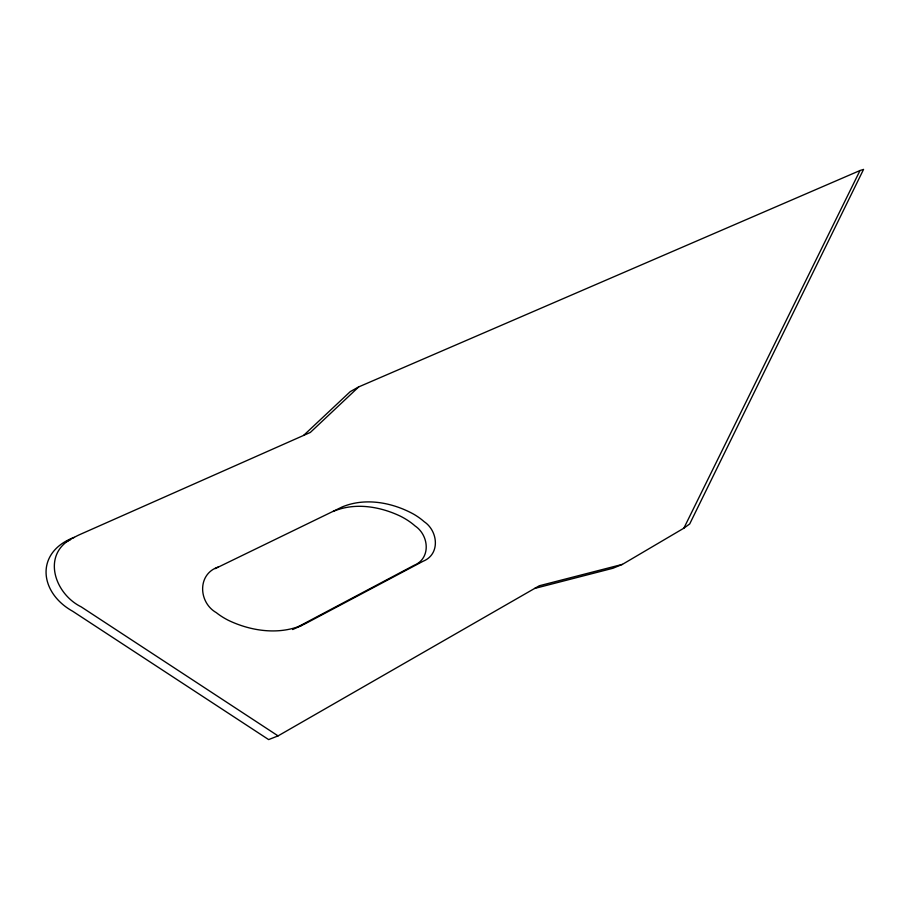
<?xml version="1.0" encoding="UTF-8"?>
<svg xmlns="http://www.w3.org/2000/svg" width="909" height="909" viewBox="0 0 909 909"><rect width="100%" height="100%" fill="white"/><g stroke="black" fill="none" stroke-linecap="round" stroke-linejoin="round"><path stroke-width="1.36" d="M683.863 528.186L860.005 170.528L863.55 169.404L689.715 523.925L683.863 528.186L622.438 564.364L612.905 568.273L534.572 588.475M860.005 170.528L358.725 386.893L310.321 432.445L80.208 534.39A65.448 37.78 0 0 0 74.311 537.333C34.928 552.058 38.917 592.498 72.709 611.268L268.644 739.596L278.063 735.892L539.31 585.76L622.438 564.364M303.606 435.411L350.249 391.631L358.725 386.893M74.311 537.333C40.905 552.502 53.733 593.327 81.196 606.86L278.063 735.892M66.039 542.003L70.357 539.776M218.149 567.046C197.083 574.17 198.469 602.474 216.285 612.632A81.526 47.063 0 0 0 228.216 620.245C251.475 631.448 280.54 635.55 304.492 624.119L423.151 561.217C440.501 554.251 438.047 530.913 424.128 521.664A81.48 47.041 0 0 0 413.72 514.199C392.313 502.404 365.088 497.257 341.966 507.04L215.138 568.648M297.243 627.221L413.97 565.375C431.252 558.467 428.98 535.185 415.061 525.947A80.651 46.564 0 0 0 400.619 516.289C379.996 506.393 354.703 502.188 333.114 511.472M292.675 629.528L301.799 625.437"/></g></svg>
